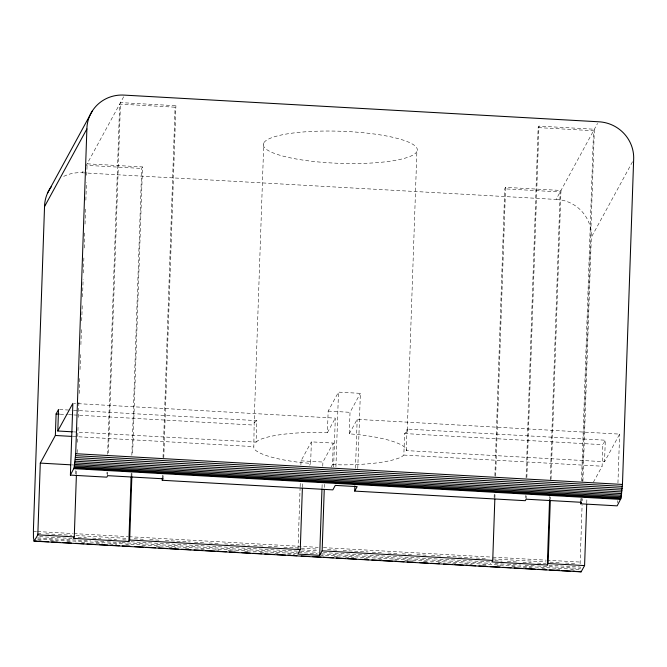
<?xml version="1.0" encoding="UTF-8"?>
<svg xmlns="http://www.w3.org/2000/svg" width="667" height="667" viewBox="0 0 667 667"><rect width="100%" height="100%" fill="white"/><g stroke="black" fill="none" stroke-linecap="round" stroke-linejoin="round"><path stroke-width="0.5" stroke-dasharray="3.33 2.5" d="M580.115 563.848L582.108 504.827M75.671 473.962L75.821 469.81M76.422 474.512L76.563 470.352M77.172 452.685L77.28 449.566M77.53 442.296L78.097 425.671M78.389 417.359L78.923 401.776M79.206 393.463L79.782 376.838M80.032 369.56L80.607 352.935M80.89 344.622L81.466 327.997M81.716 320.727L82.283 304.102M82.533 296.832L83.142 279.165M83.358 272.928L83.934 256.303M84.217 247.991L84.792 231.366M85.043 224.095L85.609 207.47M85.86 200.192L86.468 182.533M86.718 175.254L87.119 163.824L142.521 166.942L132.608 454.761M106.945 474.045L107.02 471.961M107.629 454.285L119.685 104.094L175.088 107.204L175.905 105.711L120.502 102.601L108.371 454.886M107.654 475.671L107.796 471.511M131.116 476.038L131.224 472.92M131.833 455.253L141.704 168.434L142.521 166.942M131.858 476.588L131.966 473.47M162.314 478.197L162.423 475.079M163.031 457.404L175.088 107.204M163.065 478.781L163.165 475.671M163.774 458.004L175.905 105.711M331.024 467.325L332.508 464.607L333.25 443.088L311.372 441.854L310.63 463.382L301.884 462.64A77.064 16.05 2 0 1 253.81 448.507L254.152 422.778L263.782 142.98M73.37 431.874L256.07 442.146L256.812 420.619L70.994 410.172M298.007 548.908L300.108 487.76M300.142 486.727L300.283 482.583M300.892 464.966L301.034 460.822L311.372 441.854M302.418 487.218L302.56 483.058M322.019 487.952L322.161 483.808M322.761 466.191L322.903 462.048L333.25 443.088M324.32 487.41L324.429 484.292M256.07 442.146L258.229 440.395A77.064 16.05 2 0 1 318.401 432.349L327.414 432.608L328.156 411.08L338.494 392.121L360.363 393.347L357.754 469.001M333.625 466.992L335.309 418.126L73.87 403.427M335.926 466.733L338.494 392.121M349.283 433.833L357.178 419.351L619.626 434.109L604.56 461.739L406.286 450.592L406.111 448.708A77.064 16.05 2 0 0 358.029 434.576L349.283 433.833L350.025 412.314L360.363 393.347M355.494 468.226L357.178 419.351M332.508 464.607L341.512 464.866A77.064 16.05 2 0 0 401.684 456.82L403.843 455.069L404.586 433.55L407.245 431.391L416.875 151.584A77.064 16.05 2 0 0 309.463 131.549A77.064 16.05 2 0 0 294.656 158.704A77.064 16.05 2 0 0 416.875 151.584M406.286 450.592L407.028 429.064L605.303 440.212L604.56 461.739M494.13 497.49L494.28 493.33M494.889 475.663L504.761 188.844L505.569 187.352L560.98 190.47L551.034 479.331M494.881 498.041L495.022 493.88M495.631 476.213L505.569 187.352M525.404 497.574L525.479 495.489M526.088 477.814L538.144 127.614L538.961 126.121L594.364 129.24L582.233 481.524M526.113 499.199L526.255 495.039M526.863 477.372L538.961 126.121M549.608 498.524L549.683 496.448M550.258 479.823L560.163 191.963L504.761 188.844M550.358 499.074L550.425 496.998M580.774 501.726L580.882 498.608M581.491 480.932L593.547 130.732L538.144 127.614M581.557 501.276L581.666 498.157M582.249 500.659L582.324 498.582M582.933 480.89L591.312 237.352L633.15 160.605M586.735 503.201L586.877 499.041M593.372 482.258L602.118 466.216L602.86 444.697L605.303 440.212M617.267 502.735L617.334 500.659M617.942 482.975L619.626 434.109M63.715 176.38A36.085 35.101 28.6 0 1 82.233 172.786L84.042 169.468M123.662 96.79L86.301 165.324L141.704 168.434M309.646 465.191L310.63 463.382M327.414 432.608L335.309 418.126M82.233 172.786L556.095 199.433L597.532 123.428M254.152 422.778L256.812 420.619M328.156 411.08L350.025 412.314M59.571 409.53L69.96 410.113M60.247 414.19L67.517 414.599M68.551 414.657L72.703 414.891M73.745 414.949L254.369 425.104M404.586 433.55L602.86 444.697M73.003 436.468L253.627 446.623M403.843 455.069L602.118 466.216M301.034 460.822L322.903 462.048M71.677 464.874L73.704 464.982M33.375 531.324L36.493 531.499M37.535 531.557L72.878 533.55M73.912 533.608L127.964 536.643M129.006 536.702L318.192 547.34M323.387 547.632L491.787 557.095M492.821 557.153L545.839 560.138M546.882 560.197L580.14 562.064M37.51 533.342L41.662 533.575M45.823 533.808L57.262 534.45M58.296 534.509L71.811 535.268M75.971 535.501L127.939 538.427M134.184 538.778L145.614 539.42M149.775 539.653L161.206 540.295M165.366 540.528L175.763 541.112M176.797 541.17L190.312 541.929M194.472 542.171L204.861 542.755M209.021 542.988L220.46 543.63M224.612 543.863L235.009 544.447M236.051 544.505L249.558 545.264M253.718 545.498L264.115 546.081M268.276 546.315L279.706 546.957M283.867 547.19L294.255 547.774M295.298 547.832L318.167 549.124M327.522 549.65L338.961 550.292M343.113 550.525L353.51 551.109M354.552 551.167L368.059 551.926M372.219 552.159L383.658 552.801M387.81 553.035L398.207 553.618M402.368 553.852L412.756 554.435M416.917 554.677L427.314 555.261M431.474 555.494L442.905 556.136M447.065 556.37L457.462 556.953M458.496 557.012L472.011 557.77M476.171 558.004L486.56 558.587M492.796 558.938L545.814 561.922M549.975 562.156L561.406 562.798M565.566 563.031L575.963 563.615M78.056 537.294L86.368 537.76M92.605 538.111L100.925 538.577M108.196 538.986L116.517 539.453M122.753 539.803L127.947 540.095M301.542 549.858L318.176 550.792M494.881 560.722L502.159 561.13M507.362 561.431L516.717 561.956M522.953 562.306L531.266 562.773M537.502 563.123L545.823 563.59M39.628 536.652L72.886 538.527M131.099 541.796L299.5 551.267M300.534 551.326L318.209 552.318M323.403 552.609L490.762 562.014M548.974 565.291L580.157 567.042L580.315 569.56L321.486 555.011M37.61 537.894L77.114 540.112M78.156 540.17L90.629 540.87M94.781 541.104L106.22 541.754M107.254 541.812L120.769 542.571M121.811 542.63L297.482 552.501M298.524 552.559L317.234 553.61M321.394 553.843L490.829 563.373M494.981 563.607L506.42 564.249M507.454 564.307L520.969 565.066M525.129 565.299L536.56 565.941M537.602 566L580.223 568.401M37.702 539.053L296.532 553.61M37.819 540.003L43.022 540.295M50.3 540.704L57.57 541.112M66.925 541.637L72.128 541.929M81.482 542.454L86.677 542.746M96.031 543.272L102.268 543.622M109.546 544.03L116.825 544.439M126.18 544.964L131.374 545.264M141.771 545.848L145.931 546.081M156.32 546.665L161.522 546.957M168.793 547.365L176.071 547.774M185.426 548.299L190.629 548.591M201.017 549.174L206.22 549.466M215.574 549.992L220.769 550.283M228.047 550.692L235.326 551.1M244.681 551.634L249.875 551.926M260.272 552.509L265.466 552.801M274.821 553.327L280.023 553.618M287.294 554.027L294.572 554.435M320.56 555.894L324.721 556.128M334.075 556.653L339.27 556.945M345.506 557.295L353.827 557.77M364.215 558.354L368.376 558.587M378.773 559.171L383.967 559.463M393.322 559.988L398.524 560.28M404.761 560.63L413.073 561.097M423.47 561.681L428.664 561.973M438.019 562.498L443.221 562.79M452.576 563.315L457.77 563.607M464.007 563.957L472.328 564.432M482.716 565.016L487.919 565.308M497.274 565.833L502.468 566.125M511.822 566.65L517.025 566.942M523.262 567.292L531.574 567.759M541.971 568.342L547.165 568.634M556.52 569.159L561.722 569.451M571.077 569.977L576.271 570.268M407.028 429.064L407.245 431.391M556.095 199.433A36.085 35.101 28.6 0 1 591.312 237.352"/><path stroke-width="1" d="M51.467 186.493A36.085 35.101 28.6 0 0 44.539 206.612L33.425 529.465L33.45 537.66L34.15 541.162L581.115 571.861L584.584 565.591L586.702 504.244M34.15 541.162L37.819 534.851L40.287 463.106L55.353 435.476L56.095 413.957L58.538 409.471L57.796 430.999L72.328 431.816M44.539 206.612L86.885 128.956A36.085 35.101 28.6 0 1 124.571 95.131L598.432 121.769A36.085 35.101 28.6 0 1 633.65 159.696L622.461 484.45L620.852 498.666L617.158 505.853L580.707 503.802L581.516 502.309L526.113 499.199L525.296 500.692L354.711 491.095L357.153 486.618L335.284 485.393L332.841 489.87L162.248 480.282L163.065 478.781L107.654 475.671L106.845 477.163L70.394 475.112L72.861 403.368L57.796 430.999M86.885 128.956L75.696 453.71L74.087 467.926L70.394 475.112M131.858 476.588L129.673 540.012L128.864 541.512L73.453 538.394L74.27 536.902L76.38 475.554M128.864 541.512L131.082 477.08M162.248 480.282L162.314 478.197M324.254 489.486L322.136 550.834L319.693 555.319L297.824 554.085L300.267 549.608L302.376 488.261M319.693 555.319L321.978 488.994M354.711 491.095L354.886 485.901M550.317 500.117L548.132 563.54L547.324 565.032L491.913 561.922L492.73 560.43L494.839 499.083M547.324 565.032L549.575 499.566M580.707 503.802L580.774 501.726M47.624 192.938L92.204 111.156M581.115 571.861L580.573 571.219M56.095 413.957L59.213 414.132M55.353 435.476L71.961 436.41M75.696 453.71L622.461 484.45M75.588 455.636L622.361 486.376M75.463 457.545L622.228 488.286M75.313 459.413L622.078 490.153M75.138 461.205L621.902 491.946M74.946 462.881L621.719 493.622M74.746 464.424L621.511 495.156M40.287 463.106L70.669 464.816M74.529 465.791L621.294 496.531M74.312 466.967L621.077 497.699M74.087 467.926L620.852 498.666M73.862 468.651L620.627 499.391M37.819 534.851L74.27 536.902M129.673 540.012L300.267 549.608M322.136 550.834L492.73 560.43M548.132 563.54L584.584 565.591M33.975 540.945L37.094 541.12M39.17 541.245L48.524 541.771M51.642 541.946L59.955 542.413M63.073 542.588L71.394 543.055M75.554 543.288L83.867 543.755M86.985 543.93L95.298 544.397M99.458 544.631L107.771 545.097M110.889 545.273L119.21 545.739M122.328 545.914L130.64 546.381M134.801 546.615L143.113 547.082M146.231 547.257L155.594 547.79M158.713 547.966L167.025 548.432M170.143 548.607L178.456 549.074M181.574 549.249L190.929 549.775M194.055 549.95L202.368 550.417M205.486 550.592L214.841 551.117M217.959 551.292L226.271 551.759M229.39 551.934L237.71 552.401M241.871 552.635L250.183 553.101M253.302 553.277L261.614 553.743M264.732 553.927L274.095 554.452M277.214 554.627L285.526 555.094M288.644 555.269L296.957 555.736M301.117 555.97L309.43 556.436M312.548 556.611L320.869 557.078M323.987 557.253L333.342 557.779M336.46 557.954L344.772 558.421M347.891 558.596L356.211 559.063M360.372 559.296L368.684 559.763M371.802 559.938L380.115 560.413M383.233 560.588L392.588 561.114M395.714 561.289L404.027 561.756M407.145 561.931L415.458 562.398M419.618 562.631L427.931 563.098M431.049 563.273L439.37 563.74M443.53 563.974L451.842 564.44M454.961 564.615L463.273 565.082M466.391 565.257L475.754 565.783M478.873 565.958L487.185 566.425M490.303 566.608L499.658 567.133M502.776 567.309L511.089 567.775M514.215 567.951L522.528 568.417M525.646 568.592L535.001 569.118M538.119 569.293L546.431 569.76M549.55 569.935L558.913 570.46M562.031 570.635L570.343 571.102M573.462 571.277L580.74 571.686"/></g></svg>
